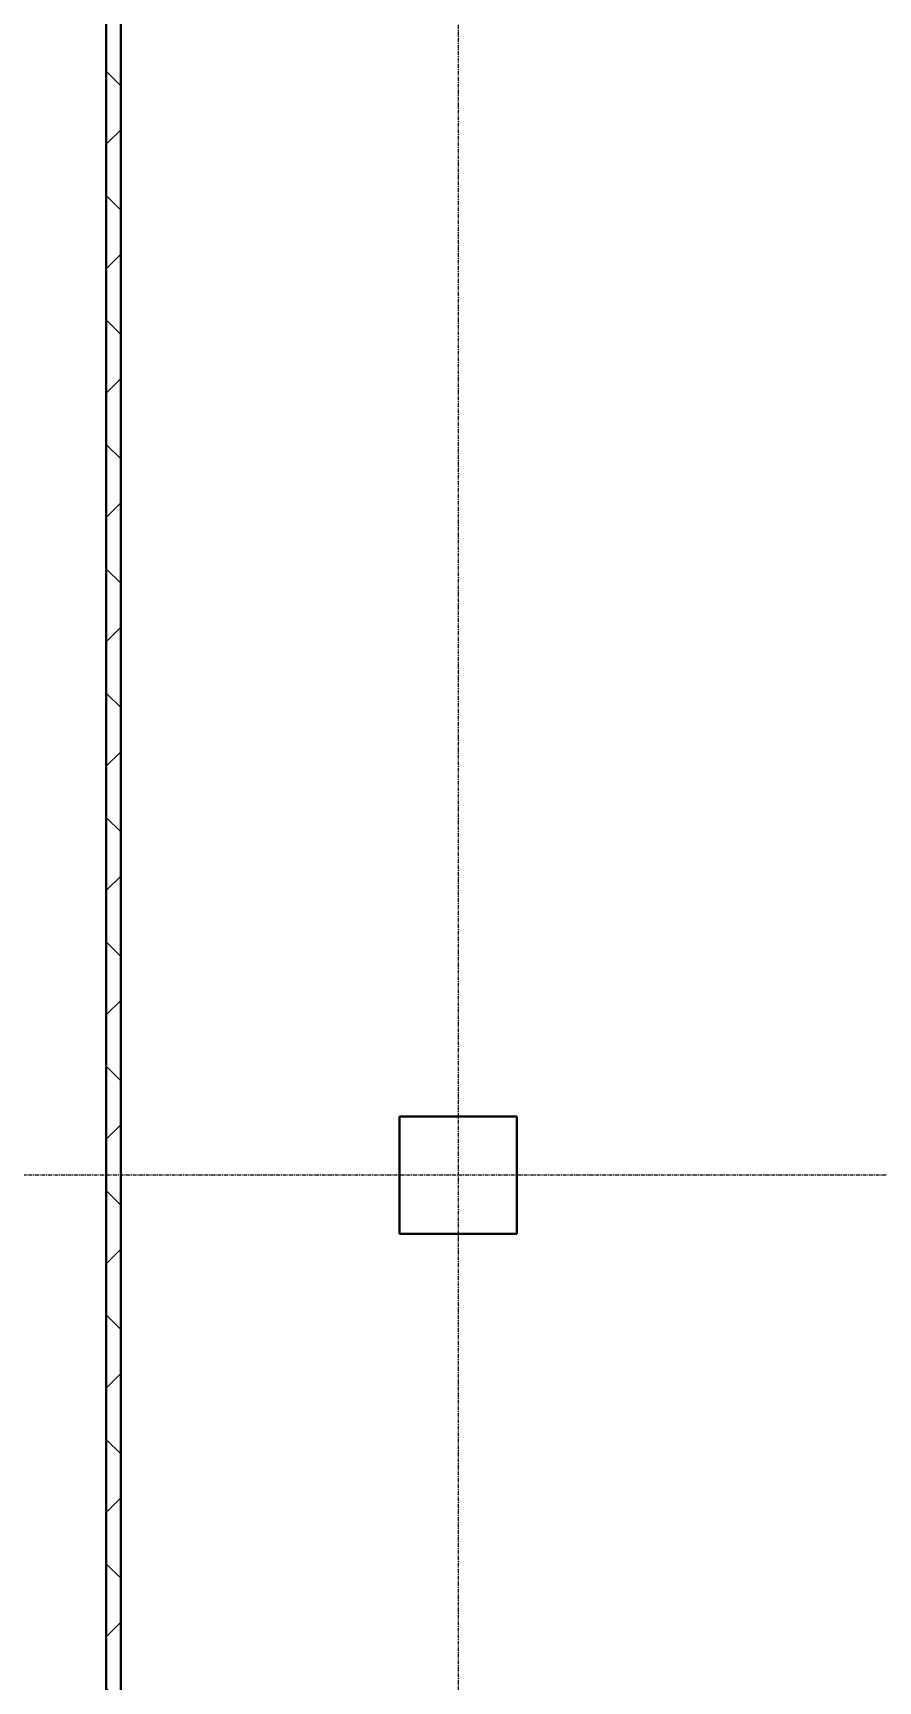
# Model space of a CAD drawing. Header units: millimetres. Extents: x 2140 to 223837, y 2113 to 170313.
# Drawn here: x 16212 to 19093, y 124032 to 129654 of the extents above; entities that cross this region are included whole.
import ezdxf

# ---------------------------------------------------------------- set-up
doc = ezdxf.new("R2010")
doc.units = ezdxf.units.MM
doc.linetypes.add('Линия сетки', pattern=[22.225, 12.7, -3.175, 3.175, -3.175])
doc.layers.add('S-COLS', color=7, linetype='Continuous', lineweight=18)
doc.layers.add('Стены', color=7, linetype='Continuous')

# ---------------------------------------------------------------- blocks, each defined once
blk = doc.blocks.new('Сборный железобетон-Колонна квадратного сечения - 400x400-V105-В_АР_ПЭ_01 Этаж')
at = {"layer": 'S-COLS', "lineweight": 40}
for p, q in [((-223, 225), (-225, 225)), ((-225, 225), (-225, -175)), ((173, 225), (-223, 225)), ((175, 225), (173, 225)), ((175, -175), (175, 225)), ((-225, -175), (-223, -175)), ((-223, -175), (173, -175)), ((173, -175), (175, -175))]:
    blk.add_line(p, q, dxfattribs=at)
blk = doc.blocks.new('Помещение')
at = {"lineweight": 9}
h = blk.add_hatch(dxfattribs=at)
h.set_pattern_fill('FP_99', color=256, style=0, pattern_type=2)
h.set_pattern_definition([(45, (61770, 82517.75), (-212.132, 212.132), []), (135, (61770, 82517.75), (-212.132, -212.132), [])])
h.paths.add_polyline_path([(14369.9036, 36444.9347), (14369.9036, 94644.9347), (14323.9036, 94644.9347), (14323.9036, 36444.9347)], flags=0)
h.paths.add_polyline_path([(14369.9036, 98844.9347), (14369.9036, 136644.9347), (14323.9036, 136644.9347), (14323.9036, 98844.9347)], flags=0)
h.paths.add_polyline_path([(14323.9036, 140844.9347), (14369.9036, 140844.9347), (14369.9036, 159946.9347), (14323.9036, 159944.9347), (14323.9036, 148287.773)], flags=0)
at = {"color": 9, "linetype": 'Линия сетки', "true_color": 0xc7c8ca}
for p, q in [((15521.9036, 162172.4828), (15521.9036, 19239.4514)), ((113992.9741, 123644.9347), (7061.0864, 123644.9347))]:
    blk.add_line(p, q, dxfattribs=at)
at = {"lineweight": 40}
for p, q in [((14321.9036, 136644.9347), (14321.9036, 98844.9347)), ((14371.9036, 98844.9347), (14371.9036, 136644.9347))]:
    blk.add_line(p, q, dxfattribs=at)
at = {"lineweight": 18}
for p, q in [((14323.9036, 98844.9347), (14323.9036, 136644.9347)), ((14369.9036, 98844.9347), (14369.9036, 136644.9347))]:
    blk.add_line(p, q, dxfattribs=at)
blk.add_blockref('Сборный железобетон-Колонна квадратного сечения - 400x400-V105-В_АР_ПЭ_01 Этаж', (15546.9036, 123619.9347))

msp = doc.modelspace()

# ---------------------------------------------------------------- block references
at = {"layer": 'Стены'}
msp.add_blockref('Помещение', (2139.8, 2112.9), dxfattribs=at)

doc.saveas('drawing.dxf')
